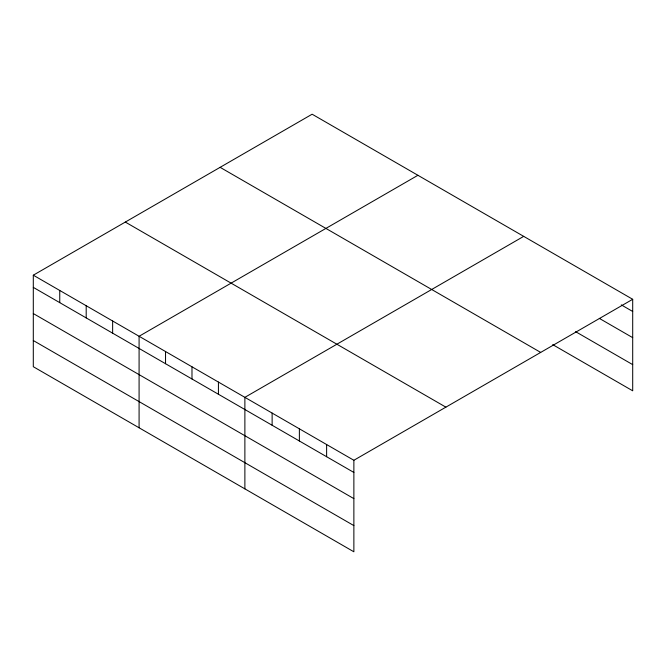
<?xml version="1.0" encoding="UTF-8"?>
<svg xmlns="http://www.w3.org/2000/svg" width="666" height="666" viewBox="0 0 666 666"><rect width="100%" height="100%" fill="white"/><g stroke="black" fill="none" stroke-linecap="round" stroke-linejoin="round"><path stroke-width="1" d="M33.3 275.191L353.871 460.273L353.871 551.789L33.3 366.708L33.3 275.191L312.129 114.211L632.7 299.292L632.7 390.809L552.713 344.63M417.915 175.291L139.086 336.272L139.086 427.788M523.709 236.363L244.88 397.344L244.88 488.861M353.871 460.273L632.7 299.292M621.27 304.878L632.7 311.472M599.3 318.365L632.7 337.654M575.566 331.643L632.7 364.627M220.113 167.333L540.684 352.414M125.316 222.069L445.887 407.151M33.3 287.371L353.871 472.452M33.3 313.553L353.871 498.634M33.3 340.526L353.871 525.607M326.623 444.538L326.623 456.718M299.375 428.804L299.375 440.992M272.128 413.078L272.128 425.258M218.431 382.076L218.431 394.255M191.983 366.808L191.983 378.987M165.534 351.54L165.534 363.719M112.637 320.995L112.637 333.183M86.197 305.727L86.197 317.907M59.749 290.459L59.749 302.639"/></g></svg>
